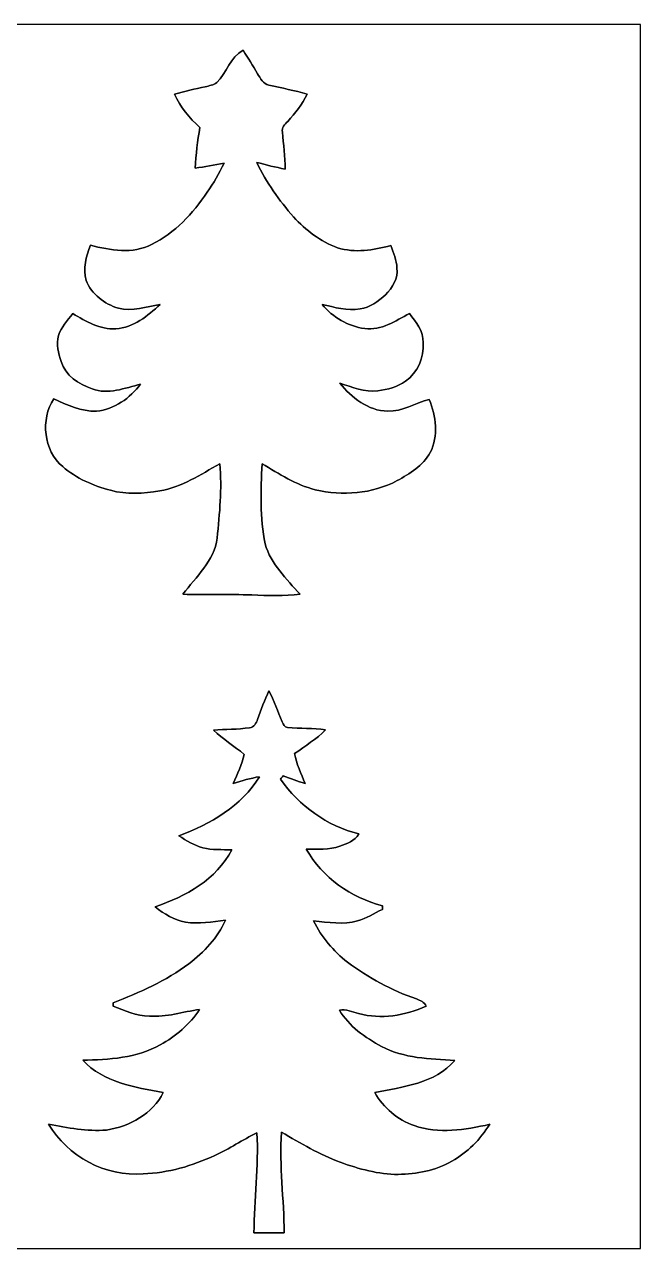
# Model space of a CAD drawing. Header units: centimetres. Extents: x -21 to 21, y -20.8 to 20.8.
# Drawn here: x 0 to 20.97, y -20.83 to 20.83 of the extents above; entities that cross this region are included whole.
import ezdxf

# ---------------------------------------------------------------- set-up
doc = ezdxf.new("R2010")
doc.units = ezdxf.units.CM
doc.header["$MEASUREMENT"] = 0
doc.layers.add('Layer 1', color=7, linetype='Continuous')

msp = doc.modelspace()

# ---------------------------------------------------------------- linework, layer by layer
at = {"layer": 'Layer 1', "color": 7}
for points, knots in [([(-20.97264, 20.83153), (-20.97264, 20.83153), (20.97264, 20.83153), (20.97264, 20.83153), (20.97264, 20.83153), (20.97264, 20.83153), (20.97264, -20.83153), (20.97264, -20.83153), (20.97264, -20.83153), (20.97264, -20.83153), (-20.97264, -20.83153), (-20.97264, -20.83153), (-20.97264, -20.83153), (-20.97264, -20.83153), (-20.97264, 20.83153), (-20.97264, 20.83153), (-20.97264, 20.83153), (-20.97264, 20.83153), (-20.97264, 20.83153), (-20.97264, 20.83153)], [0, 0, 0, 0, 0.16666667, 0.16666667, 0.16666667, 0.16666667, 0.33333333, 0.33333333, 0.33333333, 0.33333333, 0.5, 0.5, 0.5, 0.5, 0.66666667, 0.66666667, 0.66666667, 0.66666667, 1, 1, 1, 1]), ([(6.54897, 18.85209), (6.43784, 18.7646), (6.28862, 18.74802), (6.15668, 18.71275), (6.15668, 18.71275), (5.80566, 18.63584), (5.45465, 18.55752), (5.10893, 18.45875), (5.10893, 18.45875), (5.29696, 18.01425), (5.61904, 17.65194), (5.97147, 17.33056), (5.97147, 17.33056), (5.89068, 16.87019), (5.84306, 16.40487), (5.8099, 15.93885), (5.8099, 15.93885), (6.13939, 15.98754), (6.46606, 16.05492), (6.7945, 16.1096), (6.7945, 16.1096), (6.6294, 15.76635), (6.44384, 15.43226), (6.22053, 15.12288), (6.22053, 15.12288), (5.73229, 14.40462), (5.12233, 13.72517), (4.32894, 13.34382), (4.32894, 13.34382), (3.68159, 13.00798), (2.92065, 13.14662), (2.24437, 13.31489), (2.24437, 13.31489), (2.09162, 12.93848), (1.99073, 12.52432), (2.10185, 12.12074), (2.10185, 12.12074), (2.28247, 11.64837), (2.72627, 11.31888), (3.19723, 11.17), (3.19723, 11.17), (3.67489, 11.06452), (4.14902, 11.21763), (4.61539, 11.30582), (4.61539, 11.30582), (4.20088, 10.90471), (3.70981, 10.5149), (3.11115, 10.47009), (3.11115, 10.47009), (2.56716, 10.43764), (2.09515, 10.73221), (1.64253, 10.98903), (1.64253, 10.98903), (1.45909, 10.7562), (1.24425, 10.53148), (1.15746, 10.24043), (1.15746, 10.24043), (1.07703, 9.94728), (1.16029, 9.64318), (1.24389, 9.36096), (1.24389, 9.36096), (1.40194, 8.89212), (1.84291, 8.57744), (2.29905, 8.4328), (2.29905, 8.4328), (2.84586, 8.21584), (3.42159, 8.45679), (3.95534, 8.59084), (3.95534, 8.59084), (3.58951, 8.11706), (3.06529, 7.72372), (2.45251, 7.67186), (2.45251, 7.67186), (1.93322, 7.64999), (1.45486, 7.88176), (0.9966, 8.09519), (0.9966, 8.09519), (0.54151, 7.38046), (0.64876, 6.34153), (1.30034, 5.78168), (1.30034, 5.78168), (1.76812, 5.38374), (2.34103, 5.12727), (2.93299, 4.97558), (2.93299, 4.97558), (3.47663, 4.82918), (4.05306, 4.86445), (4.60304, 4.95618), (4.60304, 4.95618), (5.35552, 5.086), (5.99475, 5.51427), (6.64916, 5.87657), (6.64916, 5.87657), (6.72571, 5.03449), (6.64316, 4.18783), (6.56061, 3.34927), (6.56061, 3.34927), (6.46289, 2.56681), (5.83353, 2.04047), (5.39574, 1.43828), (5.39574, 1.43828), (6.17749, 1.41499), (6.96031, 1.44745), (7.74241, 1.41358), (7.74241, 1.41358), (8.28816, 1.38077), (8.83673, 1.38571), (9.38142, 1.43686), (9.38142, 1.43686), (8.92387, 1.95827), (8.38729, 2.46309), (8.19326, 3.15136), (8.19326, 3.15136), (8.00312, 4.04636), (8.05074, 4.9717), (8.08849, 5.87939), (8.08849, 5.87939), (8.66775, 5.54038), (9.23713, 5.15373), (9.90036, 4.9978), (9.90036, 4.9978), (10.82428, 4.77661), (11.83922, 4.85422), (12.68483, 5.30437), (12.68483, 5.30437), (13.11945, 5.53861), (13.57277, 5.81025), (13.81196, 6.26145), (13.81196, 6.26145), (14.10653, 6.82519), (14.00634, 7.50217), (13.7795, 8.07156), (13.7795, 8.07156), (13.3029, 7.95161), (12.87286, 7.65034), (12.36451, 7.67115), (12.36451, 7.67115), (11.69811, 7.68068), (11.13649, 8.13259), (10.73291, 8.62401), (10.73291, 8.62401), (11.15236, 8.48289), (11.57958, 8.31391), (12.03149, 8.36224), (12.03149, 8.36224), (12.36275, 8.40034), (12.69683, 8.49418), (12.97058, 8.69068), (12.97058, 8.69068), (13.38545, 8.97855), (13.61722, 9.50031), (13.56819, 10.00231), (13.56819, 10.00231), (13.59747, 10.39636), (13.32477, 10.70046), (13.10499, 10.9915), (13.10499, 10.9915), (12.63297, 10.74808), (12.14191, 10.40165), (11.58311, 10.4835), (11.58311, 10.4835), (11.01584, 10.55511), (10.50008, 10.86732), (10.13178, 11.29806), (10.13178, 11.29806), (10.55688, 11.20987), (10.98691, 11.07299), (11.42647, 11.15236), (11.42647, 11.15236), (11.76267, 11.19681), (12.04666, 11.40531), (12.28725, 11.63144), (12.28725, 11.63144), (12.52608, 11.86745), (12.72434, 12.19024), (12.68025, 12.53984), (12.68025, 12.53984), (12.67883, 12.81113), (12.55642, 13.05807), (12.46928, 13.30925), (12.46928, 13.30925), (11.88332, 13.14662), (11.2515, 13.04572), (10.65812, 13.23128), (10.65812, 13.23128), (10.08133, 13.44613), (9.57333, 13.82254), (9.16376, 14.27903), (9.16376, 14.27903), (8.67198, 14.84242), (8.22854, 15.45837), (7.90893, 16.13641), (7.90893, 16.13641), (8.23031, 16.05703), (8.54957, 15.96461), (8.87765, 15.9124), (8.87765, 15.9124), (8.88153, 16.33361), (8.80639, 16.74883), (8.78346, 17.16793), (8.78346, 17.16793), (8.73831, 17.32809), (8.8706, 17.42969), (8.9602, 17.5327), (8.9602, 17.5327), (9.22302, 17.80858), (9.45409, 18.11585), (9.6266, 18.45663), (9.6266, 18.45663), (9.19727, 18.58363), (8.75736, 18.66865), (8.32168, 18.76954), (8.32168, 18.76954), (8.12906, 18.80976), (8.03275, 19.00061), (7.93362, 19.15054), (7.93362, 19.15054), (7.77875, 19.42359), (7.61294, 19.69029), (7.44432, 19.95488), (7.44432, 19.95488), (7.00123, 19.71957), (6.88728, 19.18935), (6.54897, 18.85209), (6.54897, 18.85209), (6.54897, 18.85209), (6.54897, 18.85209), (6.54897, 18.85209)], [0, 0, 0, 0, 0.01724138, 0.01724138, 0.01724138, 0.01724138, 0.03448276, 0.03448276, 0.03448276, 0.03448276, 0.05172414, 0.05172414, 0.05172414, 0.05172414, 0.06896552, 0.06896552, 0.06896552, 0.06896552, 0.0862069, 0.0862069, 0.0862069, 0.0862069, 0.10344828, 0.10344828, 0.10344828, 0.10344828, 0.12068966, 0.12068966, 0.12068966, 0.12068966, 0.13793103, 0.13793103, 0.13793103, 0.13793103, 0.15517241, 0.15517241, 0.15517241, 0.15517241, 0.17241379, 0.17241379, 0.17241379, 0.17241379, 0.18965517, 0.18965517, 0.18965517, 0.18965517, 0.20689655, 0.20689655, 0.20689655, 0.20689655, 0.22413793, 0.22413793, 0.22413793, 0.22413793, 0.24137931, 0.24137931, 0.24137931, 0.24137931, 0.25862069, 0.25862069, 0.25862069, 0.25862069, 0.27586207, 0.27586207, 0.27586207, 0.27586207, 0.29310345, 0.29310345, 0.29310345, 0.29310345, 0.31034483, 0.31034483, 0.31034483, 0.31034483, 0.32758621, 0.32758621, 0.32758621, 0.32758621, 0.34482759, 0.34482759, 0.34482759, 0.34482759, 0.36206897, 0.36206897, 0.36206897, 0.36206897, 0.37931034, 0.37931034, 0.37931034, 0.37931034, 0.39655172, 0.39655172, 0.39655172, 0.39655172, 0.4137931, 0.4137931, 0.4137931, 0.4137931, 0.43103448, 0.43103448, 0.43103448, 0.43103448, 0.44827586, 0.44827586, 0.44827586, 0.44827586, 0.46551724, 0.46551724, 0.46551724, 0.46551724, 0.48275862, 0.48275862, 0.48275862, 0.48275862, 0.5, 0.5, 0.5, 0.5, 0.51724138, 0.51724138, 0.51724138, 0.51724138, 0.53448276, 0.53448276, 0.53448276, 0.53448276, 0.55172414, 0.55172414, 0.55172414, 0.55172414, 0.56896552, 0.56896552, 0.56896552, 0.56896552, 0.5862069, 0.5862069, 0.5862069, 0.5862069, 0.60344828, 0.60344828, 0.60344828, 0.60344828, 0.62068966, 0.62068966, 0.62068966, 0.62068966, 0.63793103, 0.63793103, 0.63793103, 0.63793103, 0.65517241, 0.65517241, 0.65517241, 0.65517241, 0.67241379, 0.67241379, 0.67241379, 0.67241379, 0.68965517, 0.68965517, 0.68965517, 0.68965517, 0.70689655, 0.70689655, 0.70689655, 0.70689655, 0.72413793, 0.72413793, 0.72413793, 0.72413793, 0.74137931, 0.74137931, 0.74137931, 0.74137931, 0.75862069, 0.75862069, 0.75862069, 0.75862069, 0.77586207, 0.77586207, 0.77586207, 0.77586207, 0.79310345, 0.79310345, 0.79310345, 0.79310345, 0.81034483, 0.81034483, 0.81034483, 0.81034483, 0.82758621, 0.82758621, 0.82758621, 0.82758621, 0.84482759, 0.84482759, 0.84482759, 0.84482759, 0.86206897, 0.86206897, 0.86206897, 0.86206897, 0.87931034, 0.87931034, 0.87931034, 0.87931034, 0.89655172, 0.89655172, 0.89655172, 0.89655172, 0.9137931, 0.9137931, 0.9137931, 0.9137931, 0.93103448, 0.93103448, 0.93103448, 0.93103448, 0.94827586, 0.94827586, 0.94827586, 0.94827586, 0.96551724, 0.96551724, 0.96551724, 0.96551724, 1, 1, 1, 1]), ([(8.32238, -1.84432), (8.17457, -2.16147), (8.05886, -2.49167), (7.93821, -2.81975), (7.93821, -2.81975), (7.89199, -2.94781), (7.81121, -3.08822), (7.66233, -3.10762), (7.66233, -3.10762), (7.25417, -3.16159), (6.84071, -3.15666), (6.43079, -3.18841), (6.43079, -3.18841), (6.75746, -3.49321), (7.13881, -3.72992), (7.48418, -4.01249), (7.48418, -4.01249), (7.39987, -4.35539), (7.24994, -4.67607), (7.11024, -4.99886), (7.11024, -4.99886), (7.40445, -4.91349), (7.69867, -4.82459), (8.001, -4.77097), (8.001, -4.77097), (7.38646, -5.76933), (6.33307, -6.39022), (5.25498, -6.78145), (5.25498, -6.78145), (5.51145, -6.94514), (5.77427, -7.11694), (6.07378, -7.19138), (6.07378, -7.19138), (6.39304, -7.27922), (6.72747, -7.24323), (7.05485, -7.26334), (7.05485, -7.26334), (6.53838, -8.27828), (5.48428, -8.84238), (4.451, -9.20433), (4.451, -9.20433), (4.75086, -9.44951), (5.0987, -9.64565), (5.48076, -9.72503), (5.48076, -9.72503), (5.93549, -9.79029), (6.39233, -9.71162), (6.84424, -9.6587), (6.84424, -9.6587), (6.57719, -10.25525), (6.11576, -10.74738), (5.59823, -11.13649), (5.59823, -11.13649), (4.82106, -11.72704), (3.91901, -12.11439), (3.01696, -12.47034), (3.01696, -12.47034), (3.0166, -12.49751), (3.0159, -12.55183), (3.01554, -12.579), (3.01554, -12.579), (3.41418, -12.73422), (3.81459, -12.92437), (4.25203, -12.92401), (4.25203, -12.92401), (4.83376, -12.96141), (5.39362, -12.77867), (5.96159, -12.69048), (5.96159, -12.69048), (5.63351, -13.20624), (5.15091, -13.60735), (4.61857, -13.89945), (4.61857, -13.89945), (3.82058, -14.3503), (2.87726, -14.40462), (1.98191, -14.42367), (1.98191, -14.42367), (2.68993, -15.17685), (3.75603, -15.34654), (4.72511, -15.51905), (4.72511, -15.51905), (4.36668, -16.25071), (3.5747, -16.68039), (2.794, -16.79928), (2.794, -16.79928), (2.12866, -16.85431), (1.46967, -16.72308), (0.82091, -16.59573), (0.82091, -16.59573), (1.46297, -17.69992), (2.76225, -18.39736), (4.04001, -18.29047), (4.04001, -18.29047), (4.88597, -18.26154), (5.71535, -18.01918), (6.48018, -17.66429), (6.48018, -17.66429), (6.97689, -17.44204), (7.42421, -17.12595), (7.91563, -16.89453), (7.91563, -16.89453), (7.97243, -18.03153), (7.83167, -19.16642), (7.80909, -20.30271), (7.80909, -20.30271), (8.15234, -20.3006), (8.49595, -20.30095), (8.83991, -20.30307), (8.83991, -20.30307), (8.83744, -19.15866), (8.67057, -18.01813), (8.75277, -16.87336), (8.75277, -16.87336), (9.40188, -17.2466), (10.04676, -17.6343), (10.75231, -17.89465), (10.75231, -17.89465), (11.38414, -18.12078), (12.04489, -18.31164), (12.72152, -18.31023), (12.72152, -18.31023), (13.35052, -18.28976), (13.99822, -18.18393), (14.54856, -17.8629), (14.54856, -17.8629), (15.07913, -17.56551), (15.51834, -17.1189), (15.8369, -16.60313), (15.8369, -16.60313), (14.99941, -16.79681), (14.10265, -16.93122), (13.26868, -16.64864), (13.26868, -16.64864), (12.69894, -16.45673), (12.22516, -16.03869), (11.92495, -15.52187), (11.92495, -15.52187), (12.87427, -15.32573), (13.97847, -15.22483), (14.64557, -14.4272), (14.64557, -14.4272), (13.80243, -14.37887), (12.91661, -14.35947), (12.1532, -13.95271), (12.1532, -13.95271), (11.59757, -13.65391), (11.04547, -13.26656), (10.72198, -12.71376), (10.72198, -12.71376), (10.94528, -12.67001), (11.15801, -12.79349), (11.3732, -12.82982), (11.3732, -12.82982), (12.14014, -13.04713), (12.95788, -12.8972), (13.67649, -12.58641), (13.67649, -12.58641), (13.6137, -12.44671), (13.47611, -12.38321), (13.34206, -12.33805), (13.34206, -12.33805), (12.50103, -12.0463), (11.71399, -11.61098), (10.99608, -11.08781), (10.99608, -11.08781), (10.52054, -10.70575), (10.10744, -10.23585), (9.84391, -9.68269), (9.84391, -9.68269), (10.33851, -9.72679), (10.8525, -9.82098), (11.33898, -9.67493), (11.33898, -9.67493), (11.64414, -9.60332), (11.9066, -9.42552), (12.18353, -9.28758), (12.18353, -9.28758), (12.18495, -9.2456), (12.18671, -9.20397), (12.18883, -9.1627), (12.18883, -9.1627), (11.11744, -8.89), (10.13989, -8.20808), (9.5945, -7.23547), (9.5945, -7.23547), (9.97585, -7.23759), (10.37167, -7.26687), (10.73856, -7.14058), (10.73856, -7.14058), (10.97633, -7.04533), (11.25255, -6.96348), (11.37955, -6.71971), (11.37955, -6.71971), (10.30499, -6.44454), (9.34508, -5.76898), (8.7189, -4.85458), (8.7189, -4.85458), (8.74889, -4.81718), (8.77958, -4.78014), (8.81063, -4.74345), (8.81063, -4.74345), (9.05369, -4.84117), (9.30099, -4.92619), (9.55181, -5.00345), (9.55181, -5.00345), (9.42587, -4.66478), (9.25124, -4.34058), (9.19692, -3.97933), (9.19692, -3.97933), (9.56451, -3.73486), (9.93105, -3.48403), (10.25349, -3.181), (10.25349, -3.181), (9.8238, -3.11432), (9.38812, -3.13302), (8.95632, -3.10233), (8.95632, -3.10233), (8.85472, -3.08857), (8.80957, -2.98485), (8.77076, -2.90371), (8.77076, -2.90371), (8.61801, -2.55164), (8.5023, -2.18405), (8.32238, -1.84432), (8.32238, -1.84432), (8.32238, -1.84432), (8.32238, -1.84432), (8.32238, -1.84432)], [0, 0, 0, 0, 0.01724138, 0.01724138, 0.01724138, 0.01724138, 0.03448276, 0.03448276, 0.03448276, 0.03448276, 0.05172414, 0.05172414, 0.05172414, 0.05172414, 0.06896552, 0.06896552, 0.06896552, 0.06896552, 0.0862069, 0.0862069, 0.0862069, 0.0862069, 0.10344828, 0.10344828, 0.10344828, 0.10344828, 0.12068966, 0.12068966, 0.12068966, 0.12068966, 0.13793103, 0.13793103, 0.13793103, 0.13793103, 0.15517241, 0.15517241, 0.15517241, 0.15517241, 0.17241379, 0.17241379, 0.17241379, 0.17241379, 0.18965517, 0.18965517, 0.18965517, 0.18965517, 0.20689655, 0.20689655, 0.20689655, 0.20689655, 0.22413793, 0.22413793, 0.22413793, 0.22413793, 0.24137931, 0.24137931, 0.24137931, 0.24137931, 0.25862069, 0.25862069, 0.25862069, 0.25862069, 0.27586207, 0.27586207, 0.27586207, 0.27586207, 0.29310345, 0.29310345, 0.29310345, 0.29310345, 0.31034483, 0.31034483, 0.31034483, 0.31034483, 0.32758621, 0.32758621, 0.32758621, 0.32758621, 0.34482759, 0.34482759, 0.34482759, 0.34482759, 0.36206897, 0.36206897, 0.36206897, 0.36206897, 0.37931034, 0.37931034, 0.37931034, 0.37931034, 0.39655172, 0.39655172, 0.39655172, 0.39655172, 0.4137931, 0.4137931, 0.4137931, 0.4137931, 0.43103448, 0.43103448, 0.43103448, 0.43103448, 0.44827586, 0.44827586, 0.44827586, 0.44827586, 0.46551724, 0.46551724, 0.46551724, 0.46551724, 0.48275862, 0.48275862, 0.48275862, 0.48275862, 0.5, 0.5, 0.5, 0.5, 0.51724138, 0.51724138, 0.51724138, 0.51724138, 0.53448276, 0.53448276, 0.53448276, 0.53448276, 0.55172414, 0.55172414, 0.55172414, 0.55172414, 0.56896552, 0.56896552, 0.56896552, 0.56896552, 0.5862069, 0.5862069, 0.5862069, 0.5862069, 0.60344828, 0.60344828, 0.60344828, 0.60344828, 0.62068966, 0.62068966, 0.62068966, 0.62068966, 0.63793103, 0.63793103, 0.63793103, 0.63793103, 0.65517241, 0.65517241, 0.65517241, 0.65517241, 0.67241379, 0.67241379, 0.67241379, 0.67241379, 0.68965517, 0.68965517, 0.68965517, 0.68965517, 0.70689655, 0.70689655, 0.70689655, 0.70689655, 0.72413793, 0.72413793, 0.72413793, 0.72413793, 0.74137931, 0.74137931, 0.74137931, 0.74137931, 0.75862069, 0.75862069, 0.75862069, 0.75862069, 0.77586207, 0.77586207, 0.77586207, 0.77586207, 0.79310345, 0.79310345, 0.79310345, 0.79310345, 0.81034483, 0.81034483, 0.81034483, 0.81034483, 0.82758621, 0.82758621, 0.82758621, 0.82758621, 0.84482759, 0.84482759, 0.84482759, 0.84482759, 0.86206897, 0.86206897, 0.86206897, 0.86206897, 0.87931034, 0.87931034, 0.87931034, 0.87931034, 0.89655172, 0.89655172, 0.89655172, 0.89655172, 0.9137931, 0.9137931, 0.9137931, 0.9137931, 0.93103448, 0.93103448, 0.93103448, 0.93103448, 0.94827586, 0.94827586, 0.94827586, 0.94827586, 0.96551724, 0.96551724, 0.96551724, 0.96551724, 1, 1, 1, 1])]:
    msp.add_open_spline(points, degree=3, knots=knots, dxfattribs=at)
at = {"layer": 'Layer 1', "color": 252}
for points in [[(6.54897, 18.85209), (6.88728, 19.18935), (7.00123, 19.71957), (7.44432, 19.95488), (7.44432, 19.95488), (7.61294, 19.69029), (7.77875, 19.42359), (7.93362, 19.15054), (7.93362, 19.15054), (8.03275, 19.00061), (8.12906, 18.80976), (8.32168, 18.76954), (8.32168, 18.76954), (8.75736, 18.66865), (9.19727, 18.58363), (9.6266, 18.45663), (9.6266, 18.45663), (9.45409, 18.11585), (9.22302, 17.80858), (8.9602, 17.5327), (8.9602, 17.5327), (8.8706, 17.42969), (8.73831, 17.32809), (8.78346, 17.16793), (8.78346, 17.16793), (8.80639, 16.74883), (8.88153, 16.33361), (8.87765, 15.9124), (8.87765, 15.9124), (8.54957, 15.96461), (8.23031, 16.05703), (7.90893, 16.13641), (7.90893, 16.13641), (8.22854, 15.45837), (8.67198, 14.84242), (9.16376, 14.27903), (9.16376, 14.27903), (9.57333, 13.82254), (10.08133, 13.44613), (10.65812, 13.23128), (10.65812, 13.23128), (11.2515, 13.04572), (11.88332, 13.14662), (12.46928, 13.30925), (12.46928, 13.30925), (12.55642, 13.05807), (12.67883, 12.81113), (12.68025, 12.53984), (12.68025, 12.53984), (12.72434, 12.19024), (12.52608, 11.86745), (12.28725, 11.63144), (12.28725, 11.63144), (12.04666, 11.40531), (11.76267, 11.19681), (11.42647, 11.15236), (11.42647, 11.15236), (10.98691, 11.07299), (10.55688, 11.20987), (10.13178, 11.29806), (10.13178, 11.29806), (10.50008, 10.86732), (11.01584, 10.55511), (11.58311, 10.4835), (11.58311, 10.4835), (12.14191, 10.40165), (12.63297, 10.74808), (13.10499, 10.9915), (13.10499, 10.9915), (13.32477, 10.70046), (13.59747, 10.39636), (13.56819, 10.00231), (13.56819, 10.00231), (13.61722, 9.50031), (13.38545, 8.97855), (12.97058, 8.69068), (12.97058, 8.69068), (12.69683, 8.49418), (12.36275, 8.40034), (12.03149, 8.36224), (12.03149, 8.36224), (11.57958, 8.31391), (11.15236, 8.48289), (10.73291, 8.62401), (10.73291, 8.62401), (11.13649, 8.13259), (11.69811, 7.68068), (12.36451, 7.67115), (12.36451, 7.67115), (12.87286, 7.65034), (13.3029, 7.95161), (13.7795, 8.07156), (13.7795, 8.07156), (14.00634, 7.50217), (14.10653, 6.82519), (13.81196, 6.26145), (13.81196, 6.26145), (13.57277, 5.81025), (13.11945, 5.53861), (12.68483, 5.30437), (12.68483, 5.30437), (11.83922, 4.85422), (10.82428, 4.77661), (9.90036, 4.9978), (9.90036, 4.9978), (9.23713, 5.15373), (8.66775, 5.54038), (8.08849, 5.87939), (8.08849, 5.87939), (8.05074, 4.9717), (8.00312, 4.04636), (8.19326, 3.15136), (8.19326, 3.15136), (8.38729, 2.46309), (8.92387, 1.95827), (9.38142, 1.43686), (9.38142, 1.43686), (8.83673, 1.38571), (8.28816, 1.38077), (7.74241, 1.41358), (7.74241, 1.41358), (6.96031, 1.44745), (6.17749, 1.41499), (5.39574, 1.43828), (5.39574, 1.43828), (5.83353, 2.04047), (6.46289, 2.56681), (6.56061, 3.34927), (6.56061, 3.34927), (6.64316, 4.18783), (6.72571, 5.03449), (6.64916, 5.87657), (6.64916, 5.87657), (5.99475, 5.51427), (5.35552, 5.086), (4.60304, 4.95618), (4.60304, 4.95618), (4.05306, 4.86445), (3.47663, 4.82918), (2.93299, 4.97558), (2.93299, 4.97558), (2.34103, 5.12727), (1.76812, 5.38374), (1.30034, 5.78168), (1.30034, 5.78168), (0.64876, 6.34153), (0.54151, 7.38046), (0.9966, 8.09519), (0.9966, 8.09519), (1.45486, 7.88176), (1.93322, 7.64999), (2.45251, 7.67186), (2.45251, 7.67186), (3.06529, 7.72372), (3.58951, 8.11706), (3.95534, 8.59084), (3.95534, 8.59084), (3.42159, 8.45679), (2.84586, 8.21584), (2.29905, 8.4328), (2.29905, 8.4328), (1.84291, 8.57744), (1.40194, 8.89212), (1.24389, 9.36096), (1.24389, 9.36096), (1.16029, 9.64318), (1.07703, 9.94728), (1.15746, 10.24043), (1.15746, 10.24043), (1.24425, 10.53148), (1.45909, 10.7562), (1.64253, 10.98903), (1.64253, 10.98903), (2.09515, 10.73221), (2.56716, 10.43764), (3.11115, 10.47009), (3.11115, 10.47009), (3.70981, 10.5149), (4.20088, 10.90471), (4.61539, 11.30582), (4.61539, 11.30582), (4.14902, 11.21763), (3.67489, 11.06452), (3.19723, 11.17), (3.19723, 11.17), (2.72627, 11.31888), (2.28247, 11.64837), (2.10185, 12.12074), (2.10185, 12.12074), (1.99073, 12.52432), (2.09162, 12.93848), (2.24437, 13.31489), (2.24437, 13.31489), (2.92065, 13.14662), (3.68159, 13.00798), (4.32894, 13.34382), (4.32894, 13.34382), (5.12233, 13.72517), (5.73229, 14.40462), (6.22053, 15.12288), (6.22053, 15.12288), (6.44384, 15.43226), (6.6294, 15.76635), (6.7945, 16.1096), (6.7945, 16.1096), (6.46606, 16.05492), (6.13939, 15.98754), (5.8099, 15.93885), (5.8099, 15.93885), (5.84306, 16.40487), (5.89068, 16.87019), (5.97147, 17.33056), (5.97147, 17.33056), (5.61904, 17.65194), (5.29696, 18.01425), (5.10893, 18.45875), (5.10893, 18.45875), (5.45465, 18.55752), (5.80566, 18.63584), (6.15668, 18.71275), (6.15668, 18.71275), (6.28862, 18.74802), (6.43784, 18.7646), (6.54897, 18.85209)], [(8.32238, -1.84432), (8.5023, -2.18405), (8.61801, -2.55164), (8.77076, -2.90371), (8.77076, -2.90371), (8.80957, -2.98485), (8.85472, -3.08857), (8.95632, -3.10233), (8.95632, -3.10233), (9.38812, -3.13302), (9.8238, -3.11432), (10.25349, -3.181), (10.25349, -3.181), (9.93105, -3.48403), (9.56451, -3.73486), (9.19692, -3.97933), (9.19692, -3.97933), (9.25124, -4.34058), (9.42587, -4.66478), (9.55181, -5.00345), (9.55181, -5.00345), (9.30099, -4.92619), (9.05369, -4.84117), (8.81063, -4.74345), (8.81063, -4.74345), (8.77958, -4.78014), (8.74889, -4.81718), (8.7189, -4.85458), (8.7189, -4.85458), (9.34508, -5.76898), (10.30499, -6.44454), (11.37955, -6.71971), (11.37955, -6.71971), (11.25255, -6.96348), (10.97633, -7.04533), (10.73856, -7.14058), (10.73856, -7.14058), (10.37167, -7.26687), (9.97585, -7.23759), (9.5945, -7.23547), (9.5945, -7.23547), (10.13989, -8.20808), (11.11744, -8.89), (12.18883, -9.1627), (12.18883, -9.1627), (12.18671, -9.20397), (12.18495, -9.2456), (12.18353, -9.28758), (12.18353, -9.28758), (11.9066, -9.42552), (11.64414, -9.60332), (11.33898, -9.67493), (11.33898, -9.67493), (10.8525, -9.82098), (10.33851, -9.72679), (9.84391, -9.68269), (9.84391, -9.68269), (10.10744, -10.23585), (10.52054, -10.70575), (10.99608, -11.08781), (10.99608, -11.08781), (11.71399, -11.61098), (12.50103, -12.0463), (13.34206, -12.33805), (13.34206, -12.33805), (13.47611, -12.38321), (13.6137, -12.44671), (13.67649, -12.58641), (13.67649, -12.58641), (12.95788, -12.8972), (12.14014, -13.04713), (11.3732, -12.82982), (11.3732, -12.82982), (11.15801, -12.79349), (10.94528, -12.67001), (10.72198, -12.71376), (10.72198, -12.71376), (11.04547, -13.26656), (11.59757, -13.65391), (12.1532, -13.95271), (12.1532, -13.95271), (12.91661, -14.35947), (13.80243, -14.37887), (14.64557, -14.4272), (14.64557, -14.4272), (13.97847, -15.22483), (12.87427, -15.32573), (11.92495, -15.52187), (11.92495, -15.52187), (12.22516, -16.03869), (12.69894, -16.45673), (13.26868, -16.64864), (13.26868, -16.64864), (14.10265, -16.93122), (14.99941, -16.79681), (15.8369, -16.60313), (15.8369, -16.60313), (15.51834, -17.1189), (15.07913, -17.56551), (14.54856, -17.8629), (14.54856, -17.8629), (13.99822, -18.18393), (13.35052, -18.28976), (12.72152, -18.31023), (12.72152, -18.31023), (12.04489, -18.31164), (11.38414, -18.12078), (10.75231, -17.89465), (10.75231, -17.89465), (10.04676, -17.6343), (9.40188, -17.2466), (8.75277, -16.87336), (8.75277, -16.87336), (8.67057, -18.01813), (8.83744, -19.15866), (8.83991, -20.30307), (8.83991, -20.30307), (8.49595, -20.30095), (8.15234, -20.3006), (7.80909, -20.30271), (7.80909, -20.30271), (7.83167, -19.16642), (7.97243, -18.03153), (7.91563, -16.89453), (7.91563, -16.89453), (7.42421, -17.12595), (6.97689, -17.44204), (6.48018, -17.66429), (6.48018, -17.66429), (5.71535, -18.01918), (4.88597, -18.26154), (4.04001, -18.29047), (4.04001, -18.29047), (2.76225, -18.39736), (1.46297, -17.69992), (0.82091, -16.59573), (0.82091, -16.59573), (1.46967, -16.72308), (2.12866, -16.85431), (2.794, -16.79928), (2.794, -16.79928), (3.5747, -16.68039), (4.36668, -16.25071), (4.72511, -15.51905), (4.72511, -15.51905), (3.75603, -15.34654), (2.68993, -15.17685), (1.98191, -14.42367), (1.98191, -14.42367), (2.87726, -14.40462), (3.82058, -14.3503), (4.61857, -13.89945), (4.61857, -13.89945), (5.15091, -13.60735), (5.63351, -13.20624), (5.96159, -12.69048), (5.96159, -12.69048), (5.39362, -12.77867), (4.83376, -12.96141), (4.25203, -12.92401), (4.25203, -12.92401), (3.81459, -12.92437), (3.41418, -12.73422), (3.01554, -12.579), (3.01554, -12.579), (3.0159, -12.55183), (3.0166, -12.49751), (3.01696, -12.47034), (3.01696, -12.47034), (3.91901, -12.11439), (4.82106, -11.72704), (5.59823, -11.13649), (5.59823, -11.13649), (6.11576, -10.74738), (6.57719, -10.25525), (6.84424, -9.6587), (6.84424, -9.6587), (6.39233, -9.71162), (5.93549, -9.79029), (5.48076, -9.72503), (5.48076, -9.72503), (5.0987, -9.64565), (4.75086, -9.44951), (4.451, -9.20433), (4.451, -9.20433), (5.48428, -8.84238), (6.53838, -8.27828), (7.05485, -7.26334), (7.05485, -7.26334), (6.72747, -7.24323), (6.39304, -7.27922), (6.07378, -7.19138), (6.07378, -7.19138), (5.77427, -7.11694), (5.51145, -6.94514), (5.25498, -6.78145), (5.25498, -6.78145), (6.33307, -6.39022), (7.38646, -5.76933), (8.001, -4.77097), (8.001, -4.77097), (7.69867, -4.82459), (7.40445, -4.91349), (7.11024, -4.99886), (7.11024, -4.99886), (7.24994, -4.67607), (7.39987, -4.35539), (7.48418, -4.01249), (7.48418, -4.01249), (7.13881, -3.72992), (6.75746, -3.49321), (6.43079, -3.18841), (6.43079, -3.18841), (6.84071, -3.15666), (7.25417, -3.16159), (7.66233, -3.10762), (7.66233, -3.10762), (7.81121, -3.08822), (7.89199, -2.94781), (7.93821, -2.81975), (7.93821, -2.81975), (8.05886, -2.49167), (8.17457, -2.16147), (8.32238, -1.84432)]]:
    msp.add_open_spline(points, degree=3, knots=[0, 0, 0, 0, 0.01754386, 0.01754386, 0.01754386, 0.01754386, 0.03508772, 0.03508772, 0.03508772, 0.03508772, 0.05263158, 0.05263158, 0.05263158, 0.05263158, 0.07017544, 0.07017544, 0.07017544, 0.07017544, 0.0877193, 0.0877193, 0.0877193, 0.0877193, 0.10526316, 0.10526316, 0.10526316, 0.10526316, 0.12280702, 0.12280702, 0.12280702, 0.12280702, 0.14035088, 0.14035088, 0.14035088, 0.14035088, 0.15789474, 0.15789474, 0.15789474, 0.15789474, 0.1754386, 0.1754386, 0.1754386, 0.1754386, 0.19298246, 0.19298246, 0.19298246, 0.19298246, 0.21052632, 0.21052632, 0.21052632, 0.21052632, 0.22807018, 0.22807018, 0.22807018, 0.22807018, 0.24561404, 0.24561404, 0.24561404, 0.24561404, 0.26315789, 0.26315789, 0.26315789, 0.26315789, 0.28070175, 0.28070175, 0.28070175, 0.28070175, 0.29824561, 0.29824561, 0.29824561, 0.29824561, 0.31578947, 0.31578947, 0.31578947, 0.31578947, 0.33333333, 0.33333333, 0.33333333, 0.33333333, 0.35087719, 0.35087719, 0.35087719, 0.35087719, 0.36842105, 0.36842105, 0.36842105, 0.36842105, 0.38596491, 0.38596491, 0.38596491, 0.38596491, 0.40350877, 0.40350877, 0.40350877, 0.40350877, 0.42105263, 0.42105263, 0.42105263, 0.42105263, 0.43859649, 0.43859649, 0.43859649, 0.43859649, 0.45614035, 0.45614035, 0.45614035, 0.45614035, 0.47368421, 0.47368421, 0.47368421, 0.47368421, 0.49122807, 0.49122807, 0.49122807, 0.49122807, 0.50877193, 0.50877193, 0.50877193, 0.50877193, 0.52631579, 0.52631579, 0.52631579, 0.52631579, 0.54385965, 0.54385965, 0.54385965, 0.54385965, 0.56140351, 0.56140351, 0.56140351, 0.56140351, 0.57894737, 0.57894737, 0.57894737, 0.57894737, 0.59649123, 0.59649123, 0.59649123, 0.59649123, 0.61403509, 0.61403509, 0.61403509, 0.61403509, 0.63157895, 0.63157895, 0.63157895, 0.63157895, 0.64912281, 0.64912281, 0.64912281, 0.64912281, 0.66666667, 0.66666667, 0.66666667, 0.66666667, 0.68421053, 0.68421053, 0.68421053, 0.68421053, 0.70175439, 0.70175439, 0.70175439, 0.70175439, 0.71929825, 0.71929825, 0.71929825, 0.71929825, 0.73684211, 0.73684211, 0.73684211, 0.73684211, 0.75438596, 0.75438596, 0.75438596, 0.75438596, 0.77192982, 0.77192982, 0.77192982, 0.77192982, 0.78947368, 0.78947368, 0.78947368, 0.78947368, 0.80701754, 0.80701754, 0.80701754, 0.80701754, 0.8245614, 0.8245614, 0.8245614, 0.8245614, 0.84210526, 0.84210526, 0.84210526, 0.84210526, 0.85964912, 0.85964912, 0.85964912, 0.85964912, 0.87719298, 0.87719298, 0.87719298, 0.87719298, 0.89473684, 0.89473684, 0.89473684, 0.89473684, 0.9122807, 0.9122807, 0.9122807, 0.9122807, 0.92982456, 0.92982456, 0.92982456, 0.92982456, 0.94736842, 0.94736842, 0.94736842, 0.94736842, 0.96491228, 0.96491228, 0.96491228, 0.96491228, 1, 1, 1, 1], dxfattribs=at)

doc.saveas('drawing.dxf')
